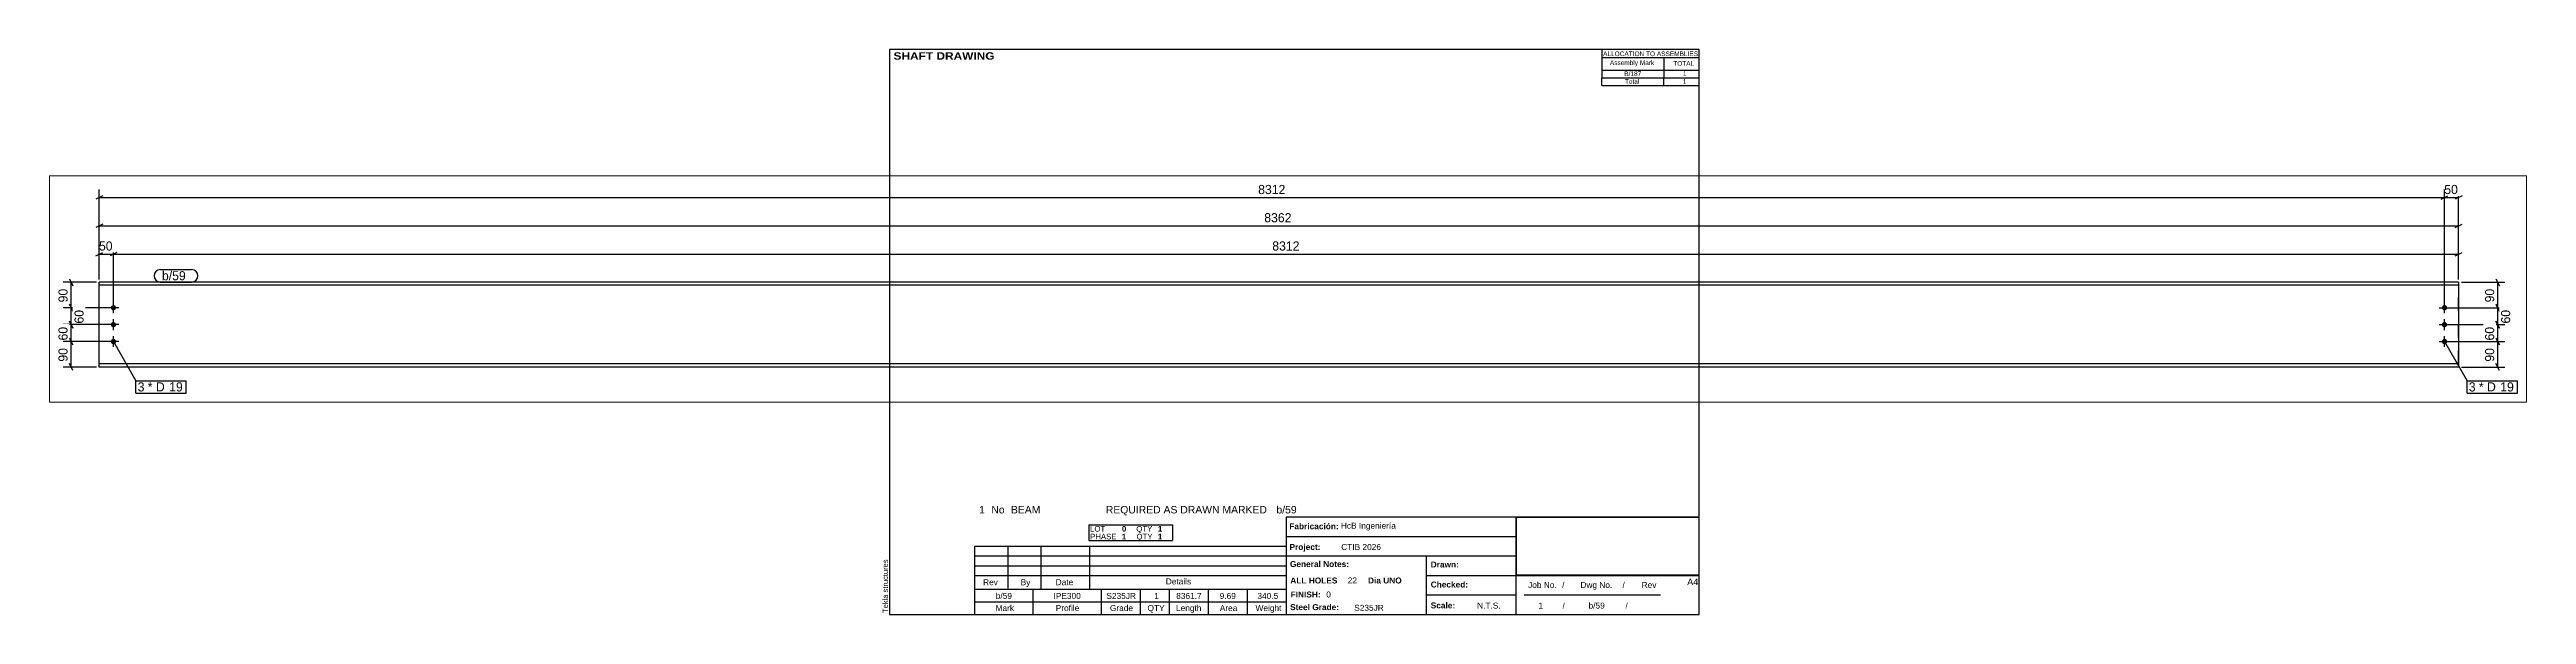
# Paper-space layout 'Layout1' of a CAD drawing. Header units: millimetres. Extents: x -293 to 585, y 5 to 205.
# The model-space entities are those that its viewports show. They can reach past a viewport. Long polylines and large blocks are cut down to what shows.
import ezdxf

# ---------------------------------------------------------------- set-up
doc = ezdxf.new("R2010")
doc.units = ezdxf.units.MM
doc.linetypes.add('DXK_LINE_DOT4', pattern=[0.9408, 0.4704, -0.4704])
doc.layers.add('Viewport layer', color=7, linetype='Continuous', plot=False)
doc.styles.add('Arial', font='ARIAL.TTF', dxfattribs={"height": 0.2})
doc.styles.add('Arial Black', font='ARIBLK.TTF', dxfattribs={"height": 0.2})
doc.styles.add('Arial Bold', font='ARIALBD.TTF', dxfattribs={"height": 0.2})
doc.styles.add('Comic Sans MS', font='COMIC.TTF', dxfattribs={"height": 0.2})

msp = doc.modelspace()

# ---------------------------------------------------------------- hatches: boundary and pattern name
at = {"linetype": 'Continuous'}
for points in [[(216.9, 334.6, -1), (235.9, 334.6, -1)], [(216.9, 274.6, -1), (235.9, 274.6, -1)], [(8497.5, 334.6), (8497.3, 332.6), (8496.7, 330.7), (8495.7, 329), (8494.4, 327.5), (8492.8, 326.3), (8491, 325.5), (8489, 325.1), (8487.1, 325.1), (8485.1, 325.5), (8483.3, 326.3), (8481.7, 327.5), (8480.4, 329), (8479.4, 330.7), (8478.8, 332.6), (8478.5, 334.6), (8478.8, 336.5), (8479.4, 338.4), (8480.4, 340.1), (8481.7, 341.6), (8483.3, 342.8), (8485.1, 343.6), (8487.1, 344), (8489, 344), (8491, 343.6), (8492.8, 342.8), (8494.4, 341.6), (8495.7, 340.1), (8496.7, 338.4), (8497.3, 336.5)], [(8497.5, 274.6), (8497.3, 272.6), (8496.7, 270.7), (8495.7, 269), (8494.4, 267.5), (8492.8, 266.3), (8491, 265.5), (8489, 265.1), (8487.1, 265.1), (8485.1, 265.5), (8483.3, 266.3), (8481.7, 267.5), (8480.4, 269), (8479.4, 270.7), (8478.8, 272.6), (8478.5, 274.6), (8478.8, 276.5), (8479.4, 278.4), (8480.4, 280.1), (8481.7, 281.6), (8483.3, 282.8), (8485.1, 283.6), (8487.1, 284), (8489, 284), (8491, 283.6), (8492.8, 282.8), (8494.4, 281.6), (8495.7, 280.1), (8496.7, 278.4), (8497.3, 276.5)], [(216.9, 214.6, -1), (235.9, 214.6, -1)], [(8497.5, 214.6), (8497.3, 212.6), (8496.7, 210.7), (8495.7, 209), (8494.4, 207.5), (8492.8, 206.3), (8491, 205.5), (8489, 205.1), (8487.1, 205.1), (8485.1, 205.5), (8483.3, 206.3), (8481.7, 207.5), (8480.4, 209), (8479.4, 210.7), (8478.8, 212.6), (8478.5, 214.6), (8478.8, 216.5), (8479.4, 218.4), (8480.4, 220.1), (8481.7, 221.6), (8483.3, 222.8), (8485.1, 223.6), (8487.1, 224), (8489, 224), (8491, 223.6), (8492.8, 222.8), (8494.4, 221.6), (8495.7, 220.1), (8496.7, 218.4), (8497.3, 216.5)]]:
    msp.add_hatch(color=3, dxfattribs=at).paths.add_polyline_path(points)

# ---------------------------------------------------------------- linework, layer by layer
at = {"color": 8, "linetype": 'Continuous'}
for p, q in [((188.4, 730.6), (164.4, 718.6)), ((8476, 718.6), (8500, 730.6)), ((8488, 344.6), (8488, 753)), ((8488, 724.6), (8538.1, 724.6)), ((8550.1, 730.6), (8526.1, 718.6)), ((8538.1, 434.6), (8538.1, 753)), ((176.4, 624.6), (8538.1, 624.6)), ((8526.1, 618.6), (8550.1, 630.6)), ((8538.1, 434.6), (8538.1, 653)), ((164.4, 518.6), (188.4, 530.6)), ((176.4, 434.6), (176.4, 553)), ((238.4, 530.6), (214.4, 518.6)), ((238.4, 530.6), (214.4, 518.6)), ((226.4, 344.6), (226.4, 553)), ((226.4, 344.6), (226.4, 553)), ((8526.1, 518.6), (8550.1, 530.6)), ((8538.1, 434.6), (8538.1, 553)), ((176.4, 524.6), (226.4, 524.6)), ((226.4, 524.6), (8538.1, 524.6)), ((166.4, 424.6), (48, 424.6)), ((70.4, 436.6), (82.4, 412.6)), ((76.4, 334.6), (76.4, 424.6)), ((8548.1, 424.6), (8702, 424.6)), ((8670.4, 436.6), (8682.4, 412.6)), ((8676.4, 334.6), (8676.4, 424.6)), ((216.4, 334.6), (48, 334.6)), ((216.4, 274.6), (50.8, 274.6)), ((82.4, 322.6), (70.4, 346.6)), ((82.4, 262.6), (70.4, 286.6)), ((8498, 334.6), (8702, 334.6)), ((8498, 274.6), (8704.8, 274.6)), ((8682.4, 322.6), (8670.4, 346.6)), ((8682.4, 262.6), (8670.4, 286.6)), ((216.4, 214.6), (48, 214.6)), ((82.4, 202.6), (70.4, 226.6)), ((8498, 214.6), (8702, 214.6)), ((8682.4, 202.6), (8670.4, 226.6)), ((166.4, 124.6), (48, 124.6)), ((82.4, 112.6), (70.4, 136.6)), ((8548.1, 124.6), (8702, 124.6)), ((8682.4, 112.6), (8670.4, 136.6))]:
    msp.add_line(p, q, dxfattribs=at)
at = {"color": 7, "linetype": 'Continuous'}
for p, q in [((176.4, 124.6), (176.4, 424.6)), ((8538, 424.6), (176.4, 424.6)), ((8538, 413.9), (176.4, 413.9)), ((8538, 424.6), (8538, 413.9)), ((8538, 413.9), (8538, 135.3)), ((8538.1, 413.9), (8538, 413.9)), ((8538.1, 424.6), (8538.1, 413.9)), ((8538, 135.3), (176.4, 135.3)), ((8538, 124.6), (176.4, 124.6)), ((8538, 135.3), (8538, 124.6)), ((8538.1, 135.3), (8538.1, 124.6))]:
    msp.add_line(p, q, dxfattribs=at)
at = {"color": 3, "linetype": 'Continuous'}
for p, q in [((226.4, 315.6), (226.4, 353.6)), ((8488, 315.6), (8488, 353.6)), ((245.4, 334.6), (207.4, 334.6)), ((245.4, 274.6), (207.4, 274.6)), ((226.4, 255.6), (226.4, 293.6)), ((8469, 334.6), (8507, 334.6)), ((8469, 274.6), (8507, 274.6)), ((8488, 255.6), (8488, 293.6)), ((245.4, 214.6), (207.4, 214.6)), ((226.4, 195.6), (226.4, 233.6)), ((8469, 214.6), (8507, 214.6)), ((8488, 195.6), (8488, 233.6))]:
    msp.add_line(p, q, dxfattribs=at)
at = {"color": 7, "linetype": 'DXK_LINE_DOT4'}
for p, q in [((8538.1, 424.6), (8538, 424.6)), ((8538.1, 424.6), (8538, 424.6)), ((8538.1, 413.9), (8538, 413.9)), ((8538, 413.9), (8538, 413.9)), ((8538, 135.3), (8538, 413.9)), ((8538, 135.3), (8538, 135.3)), ((8538, 135.3), (8538, 135.3)), ((8538.1, 135.3), (8538, 135.3)), ((8538, 135.3), (8538.1, 135.3)), ((8538, 124.6), (8538.1, 124.6)), ((8538.1, 124.6), (8538, 124.6))]:
    msp.add_line(p, q, dxfattribs=at)

# ---------------------------------------------------------------- wipeouts: each hides what was drawn before it
at = {"color": 0}
for points in [[(338.5, 38), (338.5, 70), (312.4, 70), (312.4, 38)], [(8600.1, 38), (8600.1, 70), (8574, 70), (8574, 38)]]:
    msp.add_wipeout(points, dxfattribs=at)

# ---------------------------------------------------------------- next in the draw order: wipeouts: each hides what was drawn before it
for points in [[(8545.5, 730.6), (8545.5, 775.4), (8480.6, 775.4), (8480.6, 730.6)], [(4415.8, 630.6), (4415.8, 675.4), (4298.7, 675.4), (4298.7, 630.6)], [(233.9, 530.6), (233.9, 575.4), (168.9, 575.4), (168.9, 530.6)], [(4437.3, 530.6), (4437.3, 575.4), (4327.1, 575.4), (4327.1, 530.6)], [(497.7, 431.6), (497.7, 463.6), (398.4, 463.6), (398.4, 431.6)], [(70.4, 412), (25.6, 412), (25.6, 347.1), (70.4, 347.1)], [(8670.4, 412), (8625.6, 412), (8625.6, 347.1), (8670.4, 347.1)], [(338.5, 38), (338.5, 70), (312.4, 70), (312.4, 38)], [(8600.1, 38), (8600.1, 70), (8574, 70), (8574, 38)]]:
    msp.add_wipeout(points, dxfattribs=at)

# ---------------------------------------------------------------- next in the draw order: linework, layer by layer
at = {"color": 8, "linetype": 'Continuous'}
for p, q in [((176.4, 434.6), (176.4, 753)), ((176.4, 724.6), (8488, 724.6)), ((8476, 718.6), (8500, 730.6)), ((8488, 344.6), (8488, 753)), ((188.4, 630.6), (164.4, 618.6)), ((176.4, 434.6), (176.4, 653)), ((216.4, 334.6), (50.8, 334.6)), ((70.4, 346.6), (82.4, 322.6)), ((76.4, 274.6), (76.4, 334.6)), ((8498, 334.6), (8704.8, 334.6)), ((8670.4, 346.6), (8682.4, 322.6)), ((8676.4, 274.6), (8676.4, 334.6))]:
    msp.add_line(p, q, dxfattribs=at)

# ---------------------------------------------------------------- next in the draw order: texts
at = {"color": 3, "style": 'Comic Sans MS'}
for s, p in [('50', (8487, 737)), ('8362', (4305.1, 637)), ('50', (175.3, 537)), ('8312', (4333.5, 537))]:
    msp.add_text(s, height=32.38, dxfattribs=at).set_placement(p)
for p in [(64, 353.5), (8664, 353.5)]:
    msp.add_text('90', height=32.38, rotation=90.00021, dxfattribs=at).set_placement(p)

# ---------------------------------------------------------------- next in the draw order: wipeouts: each hides what was drawn before it
at = {"color": 0}
for points in [[(497.7, 431.6), (497.7, 463.6), (398.4, 463.6), (398.4, 431.6)], [(414.3, 38), (414.3, 70), (348.1, 70), (348.1, 38)], [(8675.9, 38), (8675.9, 70), (8609.7, 70), (8609.7, 38)]]:
    msp.add_wipeout(points, dxfattribs=at)

# ---------------------------------------------------------------- next in the draw order: linework, layer by layer
at = {"color": 7, "linetype": 'Continuous'}
for p, q in [((392.4, 469.6), (503.7, 469.6)), ((392.4, 425.6), (503.7, 425.6))]:
    msp.add_line(p, q, dxfattribs=at)
for centre, start, end in [((392.4, 447.6), 90, 270), ((503.7, 447.6), 270, 90)]:
    msp.add_arc(centre, 22, start, end, dxfattribs=at)

# ---------------------------------------------------------------- next in the draw order: texts
at = {"color": 3, "style": 'Comic Sans MS'}
msp.add_text('b/59', height=32.38, dxfattribs=at).set_placement((398.4, 431.6))

# ---------------------------------------------------------------- next in the draw order: wipeouts: each hides what was drawn before it
at = {"color": 0}
for points in [[(4387.3, 730.6), (4387.3, 775.4), (4277.1, 775.4), (4277.1, 730.6)], [(127.2, 337), (82.4, 337), (82.4, 272.1), (127.2, 272.1)], [(8727.2, 337), (8682.4, 337), (8682.4, 272.1), (8727.2, 272.1)], [(414.3, 38), (414.3, 70), (348.1, 70), (348.1, 38)], [(8675.9, 38), (8675.9, 70), (8609.7, 70), (8609.7, 38)]]:
    msp.add_wipeout(points, dxfattribs=at)

# ---------------------------------------------------------------- next in the draw order: linework, layer by layer
at = {"color": 8, "linetype": 'Continuous'}
for p, q in [((216.4, 274.6), (48, 274.6)), ((70.4, 286.6), (82.4, 262.6)), ((76.4, 214.6), (76.4, 274.6)), ((8498, 274.6), (8702, 274.6)), ((8670.4, 286.6), (8682.4, 262.6)), ((8676.4, 214.6), (8676.4, 274.6))]:
    msp.add_line(p, q, dxfattribs=at)
at = {"color": 7, "linetype": 'Continuous'}
for p, q in [((226.4, 214.6), (306.4, 76)), ((8488, 214.6), (8568, 76)), ((306.4, 32), (306.4, 76)), ((8568, 32), (8568, 76))]:
    msp.add_line(p, q, dxfattribs=at)

# ---------------------------------------------------------------- next in the draw order: texts
at = {"color": 3, "style": 'Comic Sans MS'}
for s, height, p in [('8312', 32.38, (4283.5, 737)), ('3', 32.4, (312.4, 38)), ('3', 32.4, (8574, 38))]:
    msp.add_text(s, height=height, dxfattribs=at).set_placement(p)
for p in [(120.8, 278.5), (8720.8, 278.5)]:
    msp.add_text('60', height=32.38, rotation=90.00021, dxfattribs=at).set_placement(p)

# ---------------------------------------------------------------- next in the draw order: wipeouts: each hides what was drawn before it
at = {"color": 0}
for points in [[(469.1, 38), (469.1, 70), (423.9, 70), (423.9, 38)], [(8730.8, 38), (8730.8, 70), (8685.5, 70), (8685.5, 38)]]:
    msp.add_wipeout(points, dxfattribs=at)

# ---------------------------------------------------------------- next in the draw order: wipeouts: each hides what was drawn before it
for points in [[(70.4, 277), (25.6, 277), (25.6, 212.1), (70.4, 212.1)], [(8670.4, 277), (8625.6, 277), (8625.6, 212.1), (8670.4, 212.1)], [(469.1, 38), (469.1, 70), (423.9, 70), (423.9, 38)], [(8730.8, 38), (8730.8, 70), (8685.5, 70), (8685.5, 38)]]:
    msp.add_wipeout(points, dxfattribs=at)

# ---------------------------------------------------------------- next in the draw order: linework, layer by layer
at = {"color": 8, "linetype": 'Continuous'}
for p, q in [((216.4, 214.6), (48, 214.6)), ((70.4, 226.6), (82.4, 202.6)), ((76.4, 124.6), (76.4, 214.6)), ((8498, 214.6), (8702, 214.6)), ((8670.4, 226.6), (8682.4, 202.6)), ((8676.4, 124.6), (8676.4, 214.6))]:
    msp.add_line(p, q, dxfattribs=at)
at = {"color": 7, "linetype": 'Continuous'}
for p, q in [((306.4, 76), (484.7, 76)), ((306.4, 32), (484.7, 32)), ((484.7, 32), (484.7, 76)), ((8568, 76), (8746.4, 76)), ((8568, 32), (8746.4, 32)), ((8746.4, 32), (8746.4, 76))]:
    msp.add_line(p, q, dxfattribs=at)

# ---------------------------------------------------------------- next in the draw order: texts
at = {"color": 3, "style": 'Comic Sans MS'}
for p in [(64, 218.5), (8664, 218.5)]:
    msp.add_text('60', height=32.38, rotation=90.00021, dxfattribs=at).set_placement(p)
for s, p in [('* D', (348.1, 38)), ('19', (423.9, 38)), ('* D', (8609.7, 38)), ('19', (8685.5, 38))]:
    msp.add_text(s, height=32.38, dxfattribs=at).set_placement(p)

# ---------------------------------------------------------------- next in the draw order: wipeouts: each hides what was drawn before it
at = {"color": 0}
for points in [[(70.4, 202), (25.6, 202), (25.6, 137.1), (70.4, 137.1)], [(8670.4, 202), (8625.6, 202), (8625.6, 137.1), (8670.4, 137.1)]]:
    msp.add_wipeout(points, dxfattribs=at)

# ---------------------------------------------------------------- next in the draw order: texts
at = {"color": 3, "style": 'Comic Sans MS'}
for p in [(64, 143.5), (8664, 143.5)]:
    msp.add_text('90', height=32.38, rotation=90.00021, dxfattribs=at).set_placement(p)

psp = doc.layouts.get("Layout1")

# ---------------------------------------------------------------- linework, layer by layer
at = {"color": 5, "linetype": 'Continuous'}
for p, q in [((292, 205), (5, 205)), ((5, 205), (5, 5)), ((292, 5), (292, 205)), ((5, 5), (292, 5))]:
    psp.add_line(p, q, dxfattribs=at)
at = {"color": 7, "linetype": 'Continuous'}
for p, q in [((257.51, 205), (257.51, 197.75)), ((257.57, 202.24), (292, 202.24)), ((279.49, 202.24), (279.49, 197.75)), ((257.51, 197.75), (257.51, 195)), ((257.51, 192.23), (257.51, 194.99)), ((257.54, 194.99), (292, 194.99)), ((257.57, 197.75), (292, 197.75)), ((279.49, 197.75), (279.49, 195)), ((279.49, 192.23), (279.49, 194.99)), ((257.51, 192.23), (292, 192.23)), ((75.68, 36.74), (105.35, 36.74)), ((75.68, 36.74), (75.68, 33.98)), ((105.35, 36.74), (105.35, 33.98)), ((145.72, 5), (145.72, 39.5)), ((145.75, 39.5), (292, 39.5)), ((227.14, 5), (227.14, 39.5)), ((35.31, 13.97), (35.31, 29.15)), ((35.31, 29.15), (145.71, 29.15)), ((47.04, 13.97), (47.04, 29.15)), ((58.77, 13.97), (58.77, 29.15)), ((75.68, 33.98), (75.68, 31.22)), ((75.68, 31.22), (105.35, 31.22)), ((76.02, 13.97), (76.02, 29.15)), ((105.35, 33.98), (105.35, 31.22)), ((145.71, 13.97), (145.71, 29.15)), ((145.72, 32.6), (227.14, 32.6)), ((35.31, 25.7), (145.71, 25.7)), ((35.31, 22.25), (145.71, 22.25)), ((35.31, 18.8), (145.71, 18.8)), ((145.72, 25.7), (227.14, 25.7)), ((195.4, 5), (195.4, 25.7)), ((195.4, 18.8), (292, 18.8)), ((35.31, 13.96), (145.71, 13.97)), ((35.31, 9.49), (35.31, 13.96)), ((35.31, 9.48), (145.72, 9.49)), ((35.31, 5), (35.31, 9.48)), ((56.01, 9.49), (56.01, 13.97)), ((56.01, 5), (56.01, 9.48)), ((80.16, 9.49), (80.16, 13.97)), ((80.16, 5), (80.16, 9.48)), ((93.96, 9.49), (93.96, 13.97)), ((93.96, 5), (93.96, 9.48)), ((104.31, 9.49), (104.31, 13.97)), ((104.31, 5), (104.31, 9.48)), ((118.11, 9.49), (118.11, 13.97)), ((118.11, 5), (118.11, 9.48)), ((131.91, 9.49), (131.91, 13.97)), ((131.91, 5), (131.91, 9.48)), ((195.4, 11.9), (227.14, 11.9)), ((229.99, 11.92), (278.29, 11.92))]:
    psp.add_line(p, q, dxfattribs=at)
at = {"color": 2, "linetype": 'Continuous'}
for p, q in [((227.28, 39.46), (291.86, 39.46)), ((227.29, 19.02), (227.29, 39.46)), ((291.96, 19.03), (291.96, 39.47)), ((227.28, 19.03), (291.86, 19.03))]:
    psp.add_line(p, q, dxfattribs=at)

# ---------------------------------------------------------------- texts
at = {"color": 7}
for s, height, style, p in [(' SHAFT DRAWING', 2.6342, 'Arial Black', (5.3, 201.42)), ('ALLOCATION TO ASSEMBLIES', 1.6475, 'Arial', (257.95, 202.68)), ('Assembly Mark', 1.6475, 'Arial', (260.35, 199.52)), ('TOTAL', 1.648, 'Arial', (282.81, 199.28)), ('1', 2.64, 'Arial', (36.8, 40.76)), ('No', 2.636, 'Arial', (41.13, 40.76)), ('BEAM', 2.636, 'Arial', (48.08, 40.76)), ('REQUIRED AS DRAWN MARKED', 2.636, 'Arial', (81.71, 40.76)), ('b/59', 2.636, 'Arial', (142.18, 40.76)), ('b/59', 2.109, 'Arial', (42.71, 10.5)), ('IPE300', 2.109, 'Arial', (63.17, 10.5)), ('S235JR', 2.109, 'Arial', (81.91, 10.5)), ('1', 2.11, 'Arial', (98.86, 10.5)), ('8361.7', 2.109, 'Arial', (106.66, 10.5)), ('9.69', 2.109, 'Arial', (122.06, 10.5)), ('340.5', 2.109, 'Arial', (135.43, 10.5)), ('FINISH:', 2.107, 'Arial Bold', (147.22, 11)), ('0', 2.11, 'Arial', (159.84, 11))]:
    psp.add_text(s, height=height, dxfattribs=dict(at, style=style)).set_placement(p)
at = {"color": 7, "linetype": 'Continuous'}
for s, height, style, p in [('B/187', 1.648, 'Arial', (265.45, 195.63)), ('Total', 1.648, 'Arial', (265.67, 192.88)), ('1', 1.65, 'Arial', (286.21, 192.88)), ('1', 1.65, 'Arial', (286.23, 195.63)), ('LOT', 1.977, 'Arial', (76.13, 34.33)), ('0', 1.98, 'Arial Bold', (87.41, 34.33)), ('QTY', 1.977, 'Arial', (92.51, 34.33)), ('1', 1.98, 'Arial Bold', (100.18, 34.33)), ('Fabricación:', 2.1074, 'Arial Bold', (146.73, 35.16)), ('HcB Ingeniería', 2.1088, 'Arial', (165.02, 35.36)), ('PHASE', 1.977, 'Arial', (76.13, 31.57)), ('1', 1.98, 'Arial Bold', (87.41, 31.57)), ('QTY', 1.977, 'Arial', (92.58, 31.57)), ('1', 1.98, 'Arial Bold', (100.18, 31.57)), ('Project:', 2.107, 'Arial Bold', (146.81, 27.83)), ('CTIB 2026', 2.109, 'Arial', (165.14, 27.83)), ('Details', 2.109, 'Arial', (102.96, 15.63)), ('General Notes:', 2.1074, 'Arial Bold', (146.96, 21.78)), ('ALL HOLES', 2.107, 'Arial Bold', (147.1, 15.96)), ('22', 2.109, 'Arial', (167.43, 15.96)), ('Dia UNO', 2.107, 'Arial Bold', (174.62, 15.96)), ('Drawn:', 2.107, 'Arial Bold', (196.85, 21.62)), ('A4', 2.307, 'Arial', (287.76, 15.38)), ('Rev', 2.109, 'Arial', (38.21, 15.35)), ('By', 2.109, 'Arial', (51.53, 15.35)), ('Date', 2.109, 'Arial', (63.94, 15.35)), ('Scale:', 2.107, 'Arial Bold', (196.85, 7.13)), ('Checked:', 2.107, 'Arial Bold', (196.85, 14.53)), ('N.T.S.', 2.109, 'Arial', (213.29, 7.08)), ('Job No.', 2.109, 'Arial', (231.37, 14.37)), ('1', 2.11, 'Arial', (235.04, 7.08)), ('/', 2.11, 'Arial', (243.42, 14.37)), ('/', 1.98, 'Arial', (243.58, 7.08)), ('Dwg No.', 2.109, 'Arial', (249.91, 14.37)), ('b/59', 2.109, 'Arial', (252.8, 7.08)), ('/', 2.11, 'Arial', (264.81, 14.37)), ('/', 1.98, 'Arial', (265.88, 7.08)), ('Rev', 2.109, 'Arial', (271.61, 14.37)), ('Mark', 2.109, 'Arial', (42.64, 6.19)), ('Profile', 2.109, 'Arial', (63.95, 6.19)), ('Grade', 2.109, 'Arial', (83.16, 6.19)), ('QTY', 2.109, 'Arial', (96.49, 6.19)), ('Length', 2.109, 'Arial', (106.58, 6.19)), ('Area', 2.109, 'Arial', (122.09, 6.19)), ('Weight', 2.109, 'Arial', (134.77, 6.19)), ('Steel Grade:', 2.1074, 'Arial Bold', (147.01, 6.52)), ('S235JR', 2.109, 'Arial', (169.74, 6.28))]:
    psp.add_text(s, height=height, dxfattribs=dict(at, style=style)).set_placement(p)
at = {"color": 174, "linetype": 'Continuous', "style": 'Arial'}
psp.add_text('Tekla structures', height=1.9102, rotation=90, dxfattribs=at).set_placement((4.5, 5.5))

# ---------------------------------------------------------------- viewports
at = {"layer": 'Viewport layer', "view_target_point": (4389.19, 400.48)}
psp.add_viewport(center=(146.27, 120.19), size=(877.84, 80.096), view_center_point=(0, 0), view_height=800.96, dxfattribs=at)

doc.saveas('drawing.dxf')
